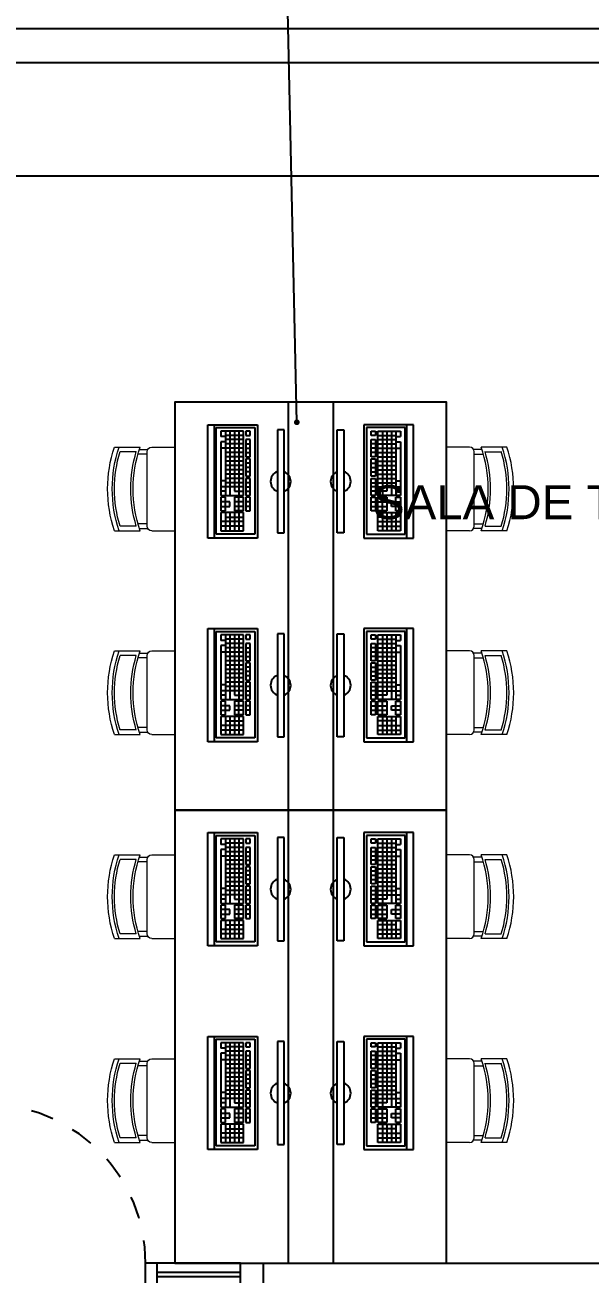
# Model space of a CAD drawing. Header units: millimetres. Extents: x 7034 to 7235, y -465 to -380.
# Drawn here: x 7160.54 to 7163.03, y -410.13 to -404.62 of the extents above; entities that cross this region are included whole.
import ezdxf

# ---------------------------------------------------------------- set-up
doc = ezdxf.new("R2010")
doc.units = ezdxf.units.MM
doc.header["$LTSCALE"] = 0.005
doc.linetypes.add('CONTINUO', pattern=[0])
doc.linetypes.add('DASHED', pattern=[19.05, 12.7, -6.35])
doc.layers.get('0').update_dxf_attribs({"linetype": 'CONTINUO'})
for name, color, linetype in [('0-COTAS', 12, 'Continuous'), ('ARQ-PEITORIAL', 4, 'Continuous'), ('ARQ-TEXTO', 3, 'Continuous'), ('ARQ_ALVENARIA', 6, 'Continuous'), ('ARQ_ESQUADRIA', 5, 'Continuous'), ('ARQ_JANELAALTA', 150, 'DASHED'), ('ARQ_TXT_AMBIENTE', 3, 'Continuous'), ('JANELA', 10, 'Continuous'), ('NN_PISO', 8, 'Continuous')]:
    doc.layers.add(name, color=color, linetype=linetype)
doc.layers.add('0-LAYOUT', color=250, linetype='Continuous', lineweight=25)
doc.styles.add('50', font='ARIALN.TTF', dxfattribs={"height": 0.1})
doc.styles.get("Standard").update_dxf_attribs({"font": 'arial.ttf'})
doc.dimstyles.new('50', dxfattribs={"dimscale": 0, "dimtxt": 0.1, "dimasz": 0.025, "dimexe": 0.05, "dimexo": 0.05, "dimgap": 0.01, "dimtad": 1, "dimdec": 0, "dimlfac": 100, "dimzin": 0, "dimdsep": 46, "dimtxsty": '50', "dimblk": 'DOT', "dimcen": 0.02, "dimclrd": 1, "dimclre": 1, "dimclrt": 7, "dimadec": 0, "dimazin": 0, "dimtfac": 1, "dimtdec": 0, "dimtofl": 0, "dimtmove": 2, "dimatfit": 2, "dimldrblk": 'DOT', "dimfxl": 0.05, "dimtolj": 1, "dimtzin": 0, "dimlwd": -1, "dimarcsym": 0})

# ---------------------------------------------------------------- blocks, each defined once
blk = doc.blocks.new('vafres')
at = {"lineweight": 13, "ltscale": 0.2}
for p, q in [((2157.847, 914.6481), (2157.847, 914.5352)), ((2157.8675, 914.5521), (2157.8675, 914.6239)), ((2158.1958, 914.5521), (2158.1958, 914.6239)), ((2158.2163, 914.6481), (2158.2163, 914.5352)), ((2157.8573, 914.5386), (2157.8573, 914.5017)), ((2157.8778, 914.5044), (2157.8778, 914.5455)), ((2158.1856, 914.5044), (2158.1856, 914.5448)), ((2158.2061, 914.5386), (2158.2061, 914.5017)), ((2157.847, 914.4839), (2157.847, 914.3813)), ((2158.1958, 914.5044), (2157.8675, 914.5044)), ((2158.2163, 914.4839), (2158.2163, 914.3813))]:
    blk.add_line(p, q, dxfattribs=at)
for centre, radius, start, end in [((2158.0317, 914.1094), 0.5694, 71.0753, 108.9246), ((2158.0317, 914.0889), 0.5694, 71.0753, 108.9246), ((2158.0317, 914.0787), 0.5694, 73.2016, 106.7984), ((2158.0317, 914.0787), 0.5694, 73.2016, 106.7984), ((2158.0317, 914.0069), 0.5694, 73.2016, 106.7984), ((2158.0317, 913.9966), 0.5694, 71.0753, 108.9246), ((2157.8675, 914.4839), 0.0205, 90, 180), ((2158.1958, 914.4839), 0.0205, 360, 90)]:
    blk.add_arc(centre, radius, start, end, dxfattribs=at)
blk = doc.blocks.new('A$C686A6CA0')
at = {"layer": 'ARQ-PEITORIAL'}
for p, q in [((-0.1, 2.53), (-0.1, 2.48)), ((0, 2.53), (0, 2.48)), ((-0.1, 2.48), (0, 2.48))]:
    blk.add_line(p, q, dxfattribs=at)
at = {"layer": 'ARQ_ESQUADRIA'}
for p, q in [((-1.55, 3.33), (-1.52, 3.33)), ((-1.55, 3.33), (-1.55, 2.63)), ((-1.52, 2.63), (-1.52, 3.33)), ((-1.19, 3.33), (-1.22, 3.33)), ((-1.22, 2.63), (-1.22, 3.33)), ((-1.19, 3.33), (-1.19, 2.63)), ((-1.596, 3.2761), (-1.557, 3.2761)), ((-1.596, 3.1781), (-1.596, 3.2761)), ((-1.582, 3.2621), (-1.582, 3.1921)), ((-1.557, 3.2621), (-1.582, 3.2621)), ((-1.557, 3.3041), (-1.55, 3.3041)), ((-1.557, 3.3041), (-1.557, 3.2341)), ((-1.513, 3.3041), (-1.52, 3.3041)), ((-1.513, 3.3041), (-1.513, 3.2341)), ((-1.474, 3.2761), (-1.513, 3.2761)), ((-1.513, 3.2621), (-1.488, 3.2621)), ((-1.488, 3.2621), (-1.488, 3.1921)), ((-1.474, 3.1781), (-1.474, 3.2761)), ((-1.266, 3.2761), (-1.227, 3.2761)), ((-1.266, 3.1781), (-1.266, 3.2761)), ((-1.227, 3.2621), (-1.252, 3.2621)), ((-1.252, 3.2621), (-1.252, 3.1921)), ((-1.227, 3.3041), (-1.227, 3.2341)), ((-1.227, 3.3041), (-1.22, 3.3041)), ((-1.183, 3.3041), (-1.19, 3.3041)), ((-1.183, 3.3041), (-1.183, 3.2341)), ((-1.144, 3.2761), (-1.183, 3.2761)), ((-1.183, 3.2621), (-1.158, 3.2621)), ((-1.158, 3.2621), (-1.158, 3.1921)), ((-1.144, 3.1781), (-1.144, 3.2761)), ((-1.557, 3.2341), (-1.55, 3.2341)), ((-1.513, 3.2341), (-1.52, 3.2341)), ((-1.227, 3.2341), (-1.22, 3.2341)), ((-1.183, 3.2341), (-1.19, 3.2341)), ((-1.582, 3.1781), (-1.596, 3.1781)), ((-1.582, 3.1921), (-1.582, 3.1781)), ((-1.582, 3.1921), (-1.582, 3.1921)), ((-1.488, 3.1921), (-1.488, 3.1921)), ((-1.488, 3.1921), (-1.488, 3.1781)), ((-1.474, 3.1781), (-1.488, 3.1781)), ((-1.266, 3.1781), (-1.252, 3.1781)), ((-1.252, 3.1921), (-1.252, 3.1921)), ((-1.252, 3.1921), (-1.252, 3.1781)), ((-1.158, 3.1921), (-1.158, 3.1781)), ((-1.158, 3.1921), (-1.158, 3.1921)), ((-1.158, 3.1781), (-1.144, 3.1781)), ((-2.27, 2.63), (-2.22, 2.63)), ((-2.27, 2.63), (-2.22, 2.63)), ((-2.22, 2.53), (-2.22, 2.63)), ((-2.22, 2.53), (-2.22, 2.63)), ((-1.55, 2.63), (-1.52, 2.63)), ((-1.52, 2.53), (-1.52, 2.63)), ((-1.52, 2.63), (-1.47, 2.63)), ((-1.22, 2.63), (-1.27, 2.63)), ((-1.22, 2.53), (-1.22, 2.63)), ((-1.19, 2.63), (-1.22, 2.63)), ((-0.52, 2.53), (-0.52, 2.63)), ((-0.47, 2.63), (-0.52, 2.63)), ((-0.47, 2.59), (-0.1, 2.59)), ((-0.47, 2.57), (-0.1, 2.57)), ((-2.27, 2.53), (-2.22, 2.53)), ((-2.27, 2.53), (-2.22, 2.53)), ((-1.52, 2.53), (-1.47, 2.53)), ((-1.22, 2.53), (-1.27, 2.53)), ((-0.47, 2.53), (-0.52, 2.53)), ((-0.06, 2.53), (-0.06, 2.48)), ((-0.04, 2.53), (-0.04, 2.48)), ((-0.1, 2.43), (-0.1, 2.48)), ((-0.1, 2.43), (-0.1, 2.48)), ((-0.1, 2.43), (0, 2.43)), ((-0.1, 2.43), (0, 2.43)), ((0, 2.43), (0, 2.48)), ((0, 2.43), (0, 2.48)), ((0, 2.43), (0.7, 2.43)), ((0, 2.4), (0, 2.43)), ((0.5481, 2.476), (0.6461, 2.476)), ((0.5481, 2.476), (0.5481, 2.462)), ((0.5621, 2.462), (0.5481, 2.462)), ((0.6321, 2.462), (0.5621, 2.462)), ((0.5621, 2.462), (0.5621, 2.462)), ((0.6741, 2.437), (0.6041, 2.437)), ((0.6041, 2.437), (0.6041, 2.43)), ((0.6321, 2.437), (0.6321, 2.462)), ((0.6461, 2.476), (0.6461, 2.437)), ((0.6741, 2.437), (0.6741, 2.43)), ((0.7, 2.4), (0.7, 2.43)), ((0.7, 2.4), (0, 2.4)), ((0.6041, 2.393), (0.6041, 2.4)), ((0.6741, 2.393), (0.6041, 2.393)), ((0.6321, 2.393), (0.6321, 2.368)), ((0.6461, 2.354), (0.6461, 2.393)), ((0.6741, 2.393), (0.6741, 2.4)), ((0.5481, 2.368), (0.5481, 2.354)), ((0.5621, 2.368), (0.5481, 2.368)), ((0.5481, 2.354), (0.6461, 2.354)), ((0.5621, 2.368), (0.5621, 2.368)), ((0.6321, 2.368), (0.5621, 2.368)), ((-0.1, 1.73), (0, 1.73)), ((-0.1, 1.68), (-0.1, 1.73)), ((0, 1.68), (0, 1.73)), ((0, 1.68), (-0.1, 1.68)), ((-0.06, 1.68), (-0.06, 0.1)), ((-0.04, 1.68), (-0.04, 0.1))]:
    blk.add_line(p, q, dxfattribs=at)
at = {"layer": 'ARQ_JANELAALTA'}
for centre, start, end in [((-1.5193, 2.63), 92.5089, 180), ((-1.2207, 2.63), 0, 87.4911), ((0, 2.4307), 270, 357.4911)]:
    blk.add_arc(centre, 0.7007, start, end, dxfattribs=at)
at = {"layer": 'JANELA'}
for p, q in [((-1.32, 2.63), (-1.42, 2.63)), ((-0.47, 2.63), (-0.47, 2.53)), ((-0.1, 2.63), (-0.47, 2.63)), ((-1.32, 2.53), (-1.42, 2.53)), ((-0.1, 2.53), (-0.47, 2.53)), ((-0.1, 2.53), (-0.1, 2.48)), ((0, 2.48), (0, 2.53)), ((-0.1, 2.48), (0, 2.48)), ((-0.1, 1.68), (-0.1, 0.1)), ((0, 1.68), (0, 0.1))]:
    blk.add_line(p, q, dxfattribs=at)
for points in [[(-1.47, 2.63), (-1.42, 2.63), (-1.42, 2.53), (-1.47, 2.53)], [(-1.32, 2.63), (-1.27, 2.63), (-1.27, 2.53), (-1.32, 2.53)], [(0, 2.53), (-0.1, 2.53), (-0.1, 2.63), (0, 2.63)]]:
    blk.add_lwpolyline(points, close=True, dxfattribs=at)
blk = doc.blocks.new('A$C695A1161')
at = {"layer": 'NN_PISO'}
blk.add_blockref('A$C686A6CA0', (2.82, -2.53), dxfattribs=at)
blk = doc.blocks.new('_DOT')
at = {"color": 0, "linetype": 'ByBlock'}
blk.add_line((-0.5, 0), (-1, 0), dxfattribs=at)
at = {"color": 0, "linetype": 'ByBlock', "const_width": 0.5}
blk.add_lwpolyline([(-0.25, 0, 1), (0.25, 0, 1)], format="xyb", close=True, dxfattribs=at)
blk = doc.blocks.new('DOT')
at = {"layer": 'ARQ-TEXTO', "color": 0, "linetype": 'ByBlock'}
blk.add_line((-0.5, 0), (-1, 0), dxfattribs=at)
at = {"layer": 'ARQ-TEXTO', "color": 0, "linetype": 'ByBlock', "const_width": 0.5}
blk.add_lwpolyline([(-0.25, 0, 1), (0.25, 0, 1)], format="xyb", close=True, dxfattribs=at)

msp = doc.modelspace()

# ---------------------------------------------------------------- linework, layer by layer
at = {"layer": '0-LAYOUT'}
for p, q in [((7160.2696, -405.2832), (7165.1996, -405.2832)), ((7161.6996, -406.2832), (7161.6996, -410.0832)), ((7161.8996, -406.2832), (7161.8996, -410.0832)), ((7161.3452, -406.8826), (7161.3452, -406.3826)), ((7161.3452, -406.3826), (7161.3752, -406.3826)), ((7161.3752, -406.3826), (7161.5652, -406.3826)), ((7161.3752, -406.8826), (7161.3752, -406.3826)), ((7161.3825, -406.3953), (7161.5525, -406.3953)), ((7161.3825, -406.8653), (7161.3825, -406.3953)), ((7161.4025, -406.4103), (7161.4025, -406.4349)), ((7161.5025, -406.4103), (7161.4025, -406.4103)), ((7161.4225, -406.4103), (7161.4225, -406.6953)), ((7161.4425, -406.4103), (7161.4425, -406.6953)), ((7161.4625, -406.4103), (7161.4625, -406.6763)), ((7161.4825, -406.4103), (7161.4825, -406.6953)), ((7161.5025, -406.6953), (7161.5025, -406.4103)), ((7161.5125, -406.4103), (7161.5125, -406.4293)), ((7161.5325, -406.4103), (7161.5125, -406.4103)), ((7161.5325, -406.4293), (7161.5325, -406.4103)), ((7161.5525, -406.3953), (7161.5525, -406.8653)), ((7161.5652, -406.3826), (7161.5652, -406.8826)), ((7161.6523, -406.405), (7161.6523, -406.8601)), ((7161.6823, -406.405), (7161.6523, -406.405)), ((7161.6823, -406.8601), (7161.6823, -406.405)), ((7161.9169, -406.8601), (7161.9169, -406.405)), ((7161.9169, -406.405), (7161.9469, -406.405)), ((7161.9469, -406.405), (7161.9469, -406.8601)), ((7162.034, -406.3826), (7162.034, -406.8826)), ((7162.224, -406.3826), (7162.034, -406.3826)), ((7162.0467, -406.3953), (7162.0467, -406.8653)), ((7162.2167, -406.3953), (7162.0467, -406.3953)), ((7162.0667, -406.4293), (7162.0667, -406.4103)), ((7162.0667, -406.4103), (7162.0867, -406.4103)), ((7162.0867, -406.4103), (7162.0867, -406.4293)), ((7162.0967, -406.6953), (7162.0967, -406.4103)), ((7162.0967, -406.4103), (7162.1967, -406.4103)), ((7162.1167, -406.4103), (7162.1167, -406.6953)), ((7162.1367, -406.4103), (7162.1367, -406.6763)), ((7162.1567, -406.4103), (7162.1567, -406.6953)), ((7162.1767, -406.4103), (7162.1767, -406.6953)), ((7162.1967, -406.4103), (7162.1967, -406.4349)), ((7162.2167, -406.8653), (7162.2167, -406.3953)), ((7162.224, -406.8826), (7162.224, -406.3826)), ((7162.254, -406.3826), (7162.224, -406.3826)), ((7162.254, -406.8826), (7162.254, -406.3826)), ((7161.4225, -406.4349), (7161.4025, -406.4349)), ((7161.4225, -406.4573), (7161.4025, -406.4573)), ((7161.4025, -406.4573), (7161.4025, -406.6953)), ((7161.5025, -406.4293), (7161.4225, -406.4293)), ((7161.5025, -406.4483), (7161.4225, -406.4483)), ((7161.5025, -406.4673), (7161.4225, -406.4673)), ((7161.5125, -406.4293), (7161.5325, -406.4293)), ((7161.5125, -406.4483), (7161.5125, -406.5243)), ((7161.5325, -406.4483), (7161.5125, -406.4483)), ((7161.5125, -406.4673), (7161.5325, -406.4673)), ((7161.5325, -406.5243), (7161.5325, -406.4483)), ((7162.0867, -406.4293), (7162.0667, -406.4293)), ((7162.0667, -406.5243), (7162.0667, -406.4483)), ((7162.0667, -406.4483), (7162.0867, -406.4483)), ((7162.0867, -406.4673), (7162.0667, -406.4673)), ((7162.0867, -406.4483), (7162.0867, -406.5243)), ((7162.0967, -406.4293), (7162.1767, -406.4293)), ((7162.0967, -406.4483), (7162.1767, -406.4483)), ((7162.0967, -406.4673), (7162.1767, -406.4673)), ((7162.1767, -406.4349), (7162.1967, -406.4349)), ((7162.1767, -406.4573), (7162.1967, -406.4573)), ((7162.1967, -406.4573), (7162.1967, -406.6953)), ((7161.5025, -406.4863), (7161.4025, -406.4863)), ((7161.5025, -406.5053), (7161.4225, -406.5053)), ((7161.5025, -406.5243), (7161.4225, -406.5243)), ((7161.5125, -406.4863), (7161.5325, -406.4863)), ((7161.5125, -406.5053), (7161.5325, -406.5053)), ((7161.5125, -406.5243), (7161.5325, -406.5243)), ((7162.0867, -406.4863), (7162.0667, -406.4863)), ((7162.0867, -406.5053), (7162.0667, -406.5053)), ((7162.0867, -406.5243), (7162.0667, -406.5243)), ((7162.0967, -406.4863), (7162.1967, -406.4863)), ((7162.0967, -406.5053), (7162.1767, -406.5053)), ((7162.0967, -406.5243), (7162.1767, -406.5243)), ((7161.5025, -406.5433), (7161.4225, -406.5433)), ((7161.5025, -406.5623), (7161.4225, -406.5623)), ((7161.5025, -406.5813), (7161.4225, -406.5813)), ((7161.5125, -406.5334), (7161.5125, -406.6094)), ((7161.5325, -406.5334), (7161.5125, -406.5334)), ((7161.5325, -406.5524), (7161.5125, -406.5524)), ((7161.5325, -406.5714), (7161.5125, -406.5714)), ((7161.5325, -406.6094), (7161.5325, -406.5334)), ((7162.0667, -406.6094), (7162.0667, -406.5334)), ((7162.0667, -406.5334), (7162.0867, -406.5334)), ((7162.0667, -406.5524), (7162.0867, -406.5524)), ((7162.0667, -406.5714), (7162.0867, -406.5714)), ((7162.0867, -406.5334), (7162.0867, -406.6094)), ((7162.0967, -406.5433), (7162.1767, -406.5433)), ((7162.0967, -406.5623), (7162.1767, -406.5623)), ((7162.0967, -406.5813), (7162.1767, -406.5813)), ((7161.4225, -406.6303), (7161.4025, -406.6303)), ((7161.5025, -406.6003), (7161.4225, -406.6003)), ((7161.5025, -406.6193), (7161.4225, -406.6193)), ((7161.5025, -406.6383), (7161.4225, -406.6383)), ((7161.5325, -406.5904), (7161.5125, -406.5904)), ((7161.5125, -406.6094), (7161.5325, -406.6094)), ((7161.5125, -406.6193), (7161.5125, -406.6953)), ((7161.5325, -406.6193), (7161.5125, -406.6193)), ((7161.5325, -406.6383), (7161.5125, -406.6383)), ((7161.5325, -406.6953), (7161.5325, -406.6193)), ((7162.0667, -406.5904), (7162.0867, -406.5904)), ((7162.0867, -406.6094), (7162.0667, -406.6094)), ((7162.0667, -406.6953), (7162.0667, -406.6193)), ((7162.0667, -406.6193), (7162.0867, -406.6193)), ((7162.0667, -406.6383), (7162.0867, -406.6383)), ((7162.0867, -406.6193), (7162.0867, -406.6953)), ((7162.0967, -406.6003), (7162.1767, -406.6003)), ((7162.0967, -406.6193), (7162.1767, -406.6193)), ((7162.0967, -406.6383), (7162.1767, -406.6383)), ((7162.1767, -406.6303), (7162.1967, -406.6303)), ((7161.5025, -406.6573), (7161.4025, -406.6573)), ((7161.4225, -406.6763), (7161.4025, -406.6763)), ((7161.4625, -406.6763), (7161.5025, -406.6763)), ((7161.5125, -406.6573), (7161.5325, -406.6573)), ((7161.5125, -406.6763), (7161.5325, -406.6763)), ((7162.0867, -406.6573), (7162.0667, -406.6573)), ((7162.0867, -406.6763), (7162.0667, -406.6763)), ((7162.0967, -406.6573), (7162.1967, -406.6573)), ((7162.1367, -406.6763), (7162.0967, -406.6763)), ((7162.1767, -406.6763), (7162.1967, -406.6763)), ((7161.4025, -406.6953), (7161.5025, -406.6953)), ((7161.4025, -406.7028), (7161.4025, -406.7628)), ((7161.4225, -406.7028), (7161.4025, -406.7028)), ((7161.4425, -406.7228), (7161.4025, -406.7228)), ((7161.4025, -406.7428), (7161.4425, -406.7428)), ((7161.4225, -406.7628), (7161.4225, -406.7028)), ((7161.4425, -406.7428), (7161.4425, -406.7228)), ((7161.4625, -406.7028), (7161.4625, -406.7628)), ((7161.5025, -406.7028), (7161.4625, -406.7028)), ((7161.5025, -406.7228), (7161.4625, -406.7228)), ((7161.5025, -406.7428), (7161.4625, -406.7428)), ((7161.4825, -406.7628), (7161.4825, -406.7028)), ((7161.5025, -406.7628), (7161.5025, -406.7028)), ((7161.5125, -406.6953), (7161.5325, -406.6953)), ((7161.5125, -406.7028), (7161.5125, -406.7628)), ((7161.5325, -406.7028), (7161.5125, -406.7028)), ((7161.5325, -406.7228), (7161.5125, -406.7228)), ((7161.5325, -406.7428), (7161.5125, -406.7428)), ((7161.5325, -406.7628), (7161.5325, -406.7028)), ((7162.0867, -406.6953), (7162.0667, -406.6953)), ((7162.0667, -406.7628), (7162.0667, -406.7028)), ((7162.0667, -406.7028), (7162.0867, -406.7028)), ((7162.0667, -406.7228), (7162.0867, -406.7228)), ((7162.0667, -406.7428), (7162.0867, -406.7428)), ((7162.0867, -406.7028), (7162.0867, -406.7628)), ((7162.1967, -406.6953), (7162.0967, -406.6953)), ((7162.0967, -406.7628), (7162.0967, -406.7028)), ((7162.0967, -406.7028), (7162.1367, -406.7028)), ((7162.0967, -406.7228), (7162.1367, -406.7228)), ((7162.0967, -406.7428), (7162.1367, -406.7428)), ((7162.1167, -406.7628), (7162.1167, -406.7028)), ((7162.1367, -406.7028), (7162.1367, -406.7628)), ((7162.1567, -406.7428), (7162.1567, -406.7228)), ((7162.1567, -406.7228), (7162.1967, -406.7228)), ((7162.1967, -406.7428), (7162.1567, -406.7428)), ((7162.1767, -406.7028), (7162.1967, -406.7028)), ((7162.1767, -406.7628), (7162.1767, -406.7028)), ((7162.1967, -406.7028), (7162.1967, -406.7628)), ((7161.4025, -406.7628), (7161.4225, -406.7628)), ((7161.4025, -406.7703), (7161.4025, -406.8503)), ((7161.5025, -406.7703), (7161.4025, -406.7703)), ((7161.4225, -406.7703), (7161.4225, -406.8503)), ((7161.4225, -406.7903), (7161.5025, -406.7903)), ((7161.4425, -406.7703), (7161.4425, -406.8503)), ((7161.4625, -406.7628), (7161.5025, -406.7628)), ((7161.5025, -406.7628), (7161.4625, -406.7628)), ((7161.4625, -406.7703), (7161.4625, -406.8503)), ((7161.4825, -406.7703), (7161.4825, -406.8503)), ((7161.5025, -406.8503), (7161.5025, -406.7703)), ((7161.5125, -406.7628), (7161.5325, -406.7628)), ((7162.0867, -406.7628), (7162.0667, -406.7628)), ((7162.1367, -406.7628), (7162.0967, -406.7628)), ((7162.0967, -406.7628), (7162.1367, -406.7628)), ((7162.0967, -406.8503), (7162.0967, -406.7703)), ((7162.0967, -406.7703), (7162.1967, -406.7703)), ((7162.1767, -406.7903), (7162.0967, -406.7903)), ((7162.1167, -406.7703), (7162.1167, -406.8503)), ((7162.1367, -406.7703), (7162.1367, -406.8503)), ((7162.1567, -406.7703), (7162.1567, -406.8503)), ((7162.1967, -406.7628), (7162.1767, -406.7628)), ((7162.1767, -406.7703), (7162.1767, -406.8503)), ((7162.1967, -406.7703), (7162.1967, -406.8503)), ((7161.5025, -406.8103), (7161.4025, -406.8103)), ((7161.5025, -406.8303), (7161.4025, -406.8303)), ((7161.4025, -406.8503), (7161.5025, -406.8503)), ((7161.6523, -406.8601), (7161.6823, -406.8601)), ((7161.9469, -406.8601), (7161.9169, -406.8601)), ((7162.0967, -406.8103), (7162.1967, -406.8103)), ((7162.0967, -406.8303), (7162.1967, -406.8303)), ((7162.1967, -406.8503), (7162.0967, -406.8503)), ((7161.3752, -406.8826), (7161.3452, -406.8826)), ((7161.5652, -406.8826), (7161.3752, -406.8826)), ((7161.5525, -406.8653), (7161.3825, -406.8653)), ((7162.034, -406.8826), (7162.224, -406.8826)), ((7162.0467, -406.8653), (7162.2167, -406.8653)), ((7162.224, -406.8826), (7162.254, -406.8826)), ((7161.3452, -407.7826), (7161.3452, -407.2826)), ((7161.3452, -407.2826), (7161.3752, -407.2826)), ((7161.3752, -407.2826), (7161.5652, -407.2826)), ((7161.3752, -407.7826), (7161.3752, -407.2826)), ((7161.3825, -407.2953), (7161.5525, -407.2953)), ((7161.3825, -407.7653), (7161.3825, -407.2953)), ((7161.5525, -407.2953), (7161.5525, -407.7653)), ((7161.5652, -407.2826), (7161.5652, -407.7826)), ((7162.034, -407.2826), (7162.034, -407.7826)), ((7162.224, -407.2826), (7162.034, -407.2826)), ((7162.0467, -407.2953), (7162.0467, -407.7653)), ((7162.2167, -407.2953), (7162.0467, -407.2953)), ((7162.2167, -407.7653), (7162.2167, -407.2953)), ((7162.224, -407.7826), (7162.224, -407.2826)), ((7162.254, -407.2826), (7162.224, -407.2826)), ((7162.254, -407.7826), (7162.254, -407.2826)), ((7161.4025, -407.3103), (7161.4025, -407.3349)), ((7161.5025, -407.3103), (7161.4025, -407.3103)), ((7161.4225, -407.3349), (7161.4025, -407.3349)), ((7161.4225, -407.3103), (7161.4225, -407.5953)), ((7161.5025, -407.3293), (7161.4225, -407.3293)), ((7161.5025, -407.3483), (7161.4225, -407.3483)), ((7161.4425, -407.3103), (7161.4425, -407.5953)), ((7161.4625, -407.3103), (7161.4625, -407.5763)), ((7161.4825, -407.3103), (7161.4825, -407.5953)), ((7161.5025, -407.5953), (7161.5025, -407.3103)), ((7161.5125, -407.3103), (7161.5125, -407.3293)), ((7161.5325, -407.3103), (7161.5125, -407.3103)), ((7161.5125, -407.3293), (7161.5325, -407.3293)), ((7161.5125, -407.3483), (7161.5125, -407.4243)), ((7161.5325, -407.3483), (7161.5125, -407.3483)), ((7161.5325, -407.3293), (7161.5325, -407.3103)), ((7161.5325, -407.4243), (7161.5325, -407.3483)), ((7161.6523, -407.305), (7161.6523, -407.7601)), ((7161.6823, -407.305), (7161.6523, -407.305)), ((7161.6823, -407.7601), (7161.6823, -407.305)), ((7161.9169, -407.7601), (7161.9169, -407.305)), ((7161.9169, -407.305), (7161.9469, -407.305)), ((7161.9469, -407.305), (7161.9469, -407.7601)), ((7162.0667, -407.3293), (7162.0667, -407.3103)), ((7162.0667, -407.3103), (7162.0867, -407.3103)), ((7162.0867, -407.3293), (7162.0667, -407.3293)), ((7162.0667, -407.4243), (7162.0667, -407.3483)), ((7162.0667, -407.3483), (7162.0867, -407.3483)), ((7162.0867, -407.3103), (7162.0867, -407.3293)), ((7162.0867, -407.3483), (7162.0867, -407.4243)), ((7162.0967, -407.5953), (7162.0967, -407.3103)), ((7162.0967, -407.3103), (7162.1967, -407.3103)), ((7162.0967, -407.3293), (7162.1767, -407.3293)), ((7162.0967, -407.3483), (7162.1767, -407.3483)), ((7162.1167, -407.3103), (7162.1167, -407.5953)), ((7162.1367, -407.3103), (7162.1367, -407.5763)), ((7162.1567, -407.3103), (7162.1567, -407.5953)), ((7162.1767, -407.3103), (7162.1767, -407.5953)), ((7162.1767, -407.3349), (7162.1967, -407.3349)), ((7162.1967, -407.3103), (7162.1967, -407.3349)), ((7161.4225, -407.3573), (7161.4025, -407.3573)), ((7161.4025, -407.3573), (7161.4025, -407.5953)), ((7161.5025, -407.3863), (7161.4025, -407.3863)), ((7161.5025, -407.3673), (7161.4225, -407.3673)), ((7161.5025, -407.4053), (7161.4225, -407.4053)), ((7161.5125, -407.3673), (7161.5325, -407.3673)), ((7161.5125, -407.3863), (7161.5325, -407.3863)), ((7161.5125, -407.4053), (7161.5325, -407.4053)), ((7162.0867, -407.3673), (7162.0667, -407.3673)), ((7162.0867, -407.3863), (7162.0667, -407.3863)), ((7162.0867, -407.4053), (7162.0667, -407.4053)), ((7162.0967, -407.3673), (7162.1767, -407.3673)), ((7162.0967, -407.3863), (7162.1967, -407.3863)), ((7162.0967, -407.4053), (7162.1767, -407.4053)), ((7162.1767, -407.3573), (7162.1967, -407.3573)), ((7162.1967, -407.3573), (7162.1967, -407.5953)), ((7161.5025, -407.4243), (7161.4225, -407.4243)), ((7161.5025, -407.4433), (7161.4225, -407.4433)), ((7161.5025, -407.4623), (7161.4225, -407.4623)), ((7161.5125, -407.4243), (7161.5325, -407.4243)), ((7161.5125, -407.4334), (7161.5125, -407.5094)), ((7161.5325, -407.4334), (7161.5125, -407.4334)), ((7161.5325, -407.4524), (7161.5125, -407.4524)), ((7161.5325, -407.5094), (7161.5325, -407.4334)), ((7162.0867, -407.4243), (7162.0667, -407.4243)), ((7162.0667, -407.5094), (7162.0667, -407.4334)), ((7162.0667, -407.4334), (7162.0867, -407.4334)), ((7162.0667, -407.4524), (7162.0867, -407.4524)), ((7162.0867, -407.4334), (7162.0867, -407.5094)), ((7162.0967, -407.4243), (7162.1767, -407.4243)), ((7162.0967, -407.4433), (7162.1767, -407.4433)), ((7162.0967, -407.4623), (7162.1767, -407.4623)), ((7161.5025, -407.4813), (7161.4225, -407.4813)), ((7161.5025, -407.5003), (7161.4225, -407.5003)), ((7161.5025, -407.5193), (7161.4225, -407.5193)), ((7161.5325, -407.4714), (7161.5125, -407.4714)), ((7161.5325, -407.4904), (7161.5125, -407.4904)), ((7161.5125, -407.5094), (7161.5325, -407.5094)), ((7161.5125, -407.5193), (7161.5125, -407.5953)), ((7161.5325, -407.5193), (7161.5125, -407.5193)), ((7161.5325, -407.5953), (7161.5325, -407.5193)), ((7162.0667, -407.4714), (7162.0867, -407.4714)), ((7162.0667, -407.4904), (7162.0867, -407.4904)), ((7162.0867, -407.5094), (7162.0667, -407.5094)), ((7162.0667, -407.5953), (7162.0667, -407.5193)), ((7162.0667, -407.5193), (7162.0867, -407.5193)), ((7162.0867, -407.5193), (7162.0867, -407.5953)), ((7162.0967, -407.4813), (7162.1767, -407.4813)), ((7162.0967, -407.5003), (7162.1767, -407.5003)), ((7162.0967, -407.5193), (7162.1767, -407.5193)), ((7161.4225, -407.5303), (7161.4025, -407.5303)), ((7161.5025, -407.5573), (7161.4025, -407.5573)), ((7161.4225, -407.5763), (7161.4025, -407.5763)), ((7161.5025, -407.5383), (7161.4225, -407.5383)), ((7161.4625, -407.5763), (7161.5025, -407.5763)), ((7161.5325, -407.5383), (7161.5125, -407.5383)), ((7161.5125, -407.5573), (7161.5325, -407.5573)), ((7161.5125, -407.5763), (7161.5325, -407.5763)), ((7162.0667, -407.5383), (7162.0867, -407.5383)), ((7162.0867, -407.5573), (7162.0667, -407.5573)), ((7162.0867, -407.5763), (7162.0667, -407.5763)), ((7162.0967, -407.5383), (7162.1767, -407.5383)), ((7162.0967, -407.5573), (7162.1967, -407.5573)), ((7162.1367, -407.5763), (7162.0967, -407.5763)), ((7162.1767, -407.5303), (7162.1967, -407.5303)), ((7162.1767, -407.5763), (7162.1967, -407.5763)), ((7161.4025, -407.5953), (7161.5025, -407.5953)), ((7161.4025, -407.6028), (7161.4025, -407.6628)), ((7161.4225, -407.6028), (7161.4025, -407.6028)), ((7161.4425, -407.6228), (7161.4025, -407.6228)), ((7161.4225, -407.6628), (7161.4225, -407.6028)), ((7161.4425, -407.6428), (7161.4425, -407.6228)), ((7161.4625, -407.6028), (7161.4625, -407.6628)), ((7161.5025, -407.6028), (7161.4625, -407.6028)), ((7161.5025, -407.6228), (7161.4625, -407.6228)), ((7161.4825, -407.6628), (7161.4825, -407.6028)), ((7161.5025, -407.6628), (7161.5025, -407.6028)), ((7161.5125, -407.5953), (7161.5325, -407.5953)), ((7161.5125, -407.6028), (7161.5125, -407.6628)), ((7161.5325, -407.6028), (7161.5125, -407.6028)), ((7161.5325, -407.6228), (7161.5125, -407.6228)), ((7161.5325, -407.6628), (7161.5325, -407.6028)), ((7162.0867, -407.5953), (7162.0667, -407.5953)), ((7162.0667, -407.6628), (7162.0667, -407.6028)), ((7162.0667, -407.6028), (7162.0867, -407.6028)), ((7162.0667, -407.6228), (7162.0867, -407.6228)), ((7162.0867, -407.6028), (7162.0867, -407.6628)), ((7162.1967, -407.5953), (7162.0967, -407.5953)), ((7162.0967, -407.6628), (7162.0967, -407.6028)), ((7162.0967, -407.6028), (7162.1367, -407.6028)), ((7162.0967, -407.6228), (7162.1367, -407.6228)), ((7162.1167, -407.6628), (7162.1167, -407.6028)), ((7162.1367, -407.6028), (7162.1367, -407.6628)), ((7162.1567, -407.6428), (7162.1567, -407.6228)), ((7162.1567, -407.6228), (7162.1967, -407.6228)), ((7162.1767, -407.6028), (7162.1967, -407.6028)), ((7162.1767, -407.6628), (7162.1767, -407.6028)), ((7162.1967, -407.6028), (7162.1967, -407.6628)), ((7161.4025, -407.6428), (7161.4425, -407.6428)), ((7161.4025, -407.6628), (7161.4225, -407.6628)), ((7161.4025, -407.6703), (7161.4025, -407.7503)), ((7161.5025, -407.6703), (7161.4025, -407.6703)), ((7161.4225, -407.6703), (7161.4225, -407.7503)), ((7161.4425, -407.6703), (7161.4425, -407.7503)), ((7161.5025, -407.6428), (7161.4625, -407.6428)), ((7161.4625, -407.6628), (7161.5025, -407.6628)), ((7161.5025, -407.6628), (7161.4625, -407.6628)), ((7161.4625, -407.6703), (7161.4625, -407.7503)), ((7161.4825, -407.6703), (7161.4825, -407.7503)), ((7161.5025, -407.7503), (7161.5025, -407.6703)), ((7161.5325, -407.6428), (7161.5125, -407.6428)), ((7161.5125, -407.6628), (7161.5325, -407.6628)), ((7162.0667, -407.6428), (7162.0867, -407.6428)), ((7162.0867, -407.6628), (7162.0667, -407.6628)), ((7162.0967, -407.6428), (7162.1367, -407.6428)), ((7162.1367, -407.6628), (7162.0967, -407.6628)), ((7162.0967, -407.6628), (7162.1367, -407.6628)), ((7162.0967, -407.7503), (7162.0967, -407.6703)), ((7162.0967, -407.6703), (7162.1967, -407.6703)), ((7162.1167, -407.6703), (7162.1167, -407.7503)), ((7162.1367, -407.6703), (7162.1367, -407.7503)), ((7162.1967, -407.6428), (7162.1567, -407.6428)), ((7162.1567, -407.6703), (7162.1567, -407.7503)), ((7162.1967, -407.6628), (7162.1767, -407.6628)), ((7162.1767, -407.6703), (7162.1767, -407.7503)), ((7162.1967, -407.6703), (7162.1967, -407.7503)), ((7161.5025, -407.7103), (7161.4025, -407.7103)), ((7161.5025, -407.7303), (7161.4025, -407.7303)), ((7161.4225, -407.6903), (7161.5025, -407.6903)), ((7162.1767, -407.6903), (7162.0967, -407.6903)), ((7162.0967, -407.7103), (7162.1967, -407.7103)), ((7162.0967, -407.7303), (7162.1967, -407.7303)), ((7161.3752, -407.7826), (7161.3452, -407.7826)), ((7161.5652, -407.7826), (7161.3752, -407.7826)), ((7161.5525, -407.7653), (7161.3825, -407.7653)), ((7161.4025, -407.7503), (7161.5025, -407.7503)), ((7161.6523, -407.7601), (7161.6823, -407.7601)), ((7161.9469, -407.7601), (7161.9169, -407.7601)), ((7162.034, -407.7826), (7162.224, -407.7826)), ((7162.0467, -407.7653), (7162.2167, -407.7653)), ((7162.1967, -407.7503), (7162.0967, -407.7503)), ((7162.224, -407.7826), (7162.254, -407.7826)), ((7161.3452, -408.6826), (7161.3452, -408.1826)), ((7161.3452, -408.1826), (7161.3752, -408.1826)), ((7161.3752, -408.1826), (7161.5652, -408.1826)), ((7161.3752, -408.6826), (7161.3752, -408.1826)), ((7161.5652, -408.1826), (7161.5652, -408.6826)), ((7162.034, -408.1826), (7162.034, -408.6826)), ((7162.224, -408.1826), (7162.034, -408.1826)), ((7162.224, -408.6826), (7162.224, -408.1826)), ((7162.254, -408.1826), (7162.224, -408.1826)), ((7162.254, -408.6826), (7162.254, -408.1826)), ((7161.3825, -408.1953), (7161.5525, -408.1953)), ((7161.3825, -408.6653), (7161.3825, -408.1953)), ((7161.4025, -408.2103), (7161.4025, -408.2349)), ((7161.5025, -408.2103), (7161.4025, -408.2103)), ((7161.4225, -408.2349), (7161.4025, -408.2349)), ((7161.4225, -408.2103), (7161.4225, -408.4953)), ((7161.5025, -408.2293), (7161.4225, -408.2293)), ((7161.4425, -408.2103), (7161.4425, -408.4953)), ((7161.4625, -408.2103), (7161.4625, -408.4763)), ((7161.4825, -408.2103), (7161.4825, -408.4953)), ((7161.5025, -408.4953), (7161.5025, -408.2103)), ((7161.5125, -408.2103), (7161.5125, -408.2293)), ((7161.5325, -408.2103), (7161.5125, -408.2103)), ((7161.5125, -408.2293), (7161.5325, -408.2293)), ((7161.5325, -408.2293), (7161.5325, -408.2103)), ((7161.5525, -408.1953), (7161.5525, -408.6653)), ((7161.6523, -408.205), (7161.6523, -408.6601)), ((7161.6823, -408.205), (7161.6523, -408.205)), ((7161.6823, -408.6601), (7161.6823, -408.205)), ((7161.9169, -408.6601), (7161.9169, -408.205)), ((7161.9169, -408.205), (7161.9469, -408.205)), ((7161.9469, -408.205), (7161.9469, -408.6601)), ((7162.0467, -408.1953), (7162.0467, -408.6653)), ((7162.2167, -408.1953), (7162.0467, -408.1953)), ((7162.0667, -408.2293), (7162.0667, -408.2103)), ((7162.0667, -408.2103), (7162.0867, -408.2103)), ((7162.0867, -408.2293), (7162.0667, -408.2293)), ((7162.0867, -408.2103), (7162.0867, -408.2293)), ((7162.0967, -408.4953), (7162.0967, -408.2103)), ((7162.0967, -408.2103), (7162.1967, -408.2103)), ((7162.0967, -408.2293), (7162.1767, -408.2293)), ((7162.1167, -408.2103), (7162.1167, -408.4953)), ((7162.1367, -408.2103), (7162.1367, -408.4763)), ((7162.1567, -408.2103), (7162.1567, -408.4953)), ((7162.1767, -408.2103), (7162.1767, -408.4953)), ((7162.1767, -408.2349), (7162.1967, -408.2349)), ((7162.1967, -408.2103), (7162.1967, -408.2349)), ((7162.2167, -408.6653), (7162.2167, -408.1953)), ((7161.4225, -408.2573), (7161.4025, -408.2573)), ((7161.4025, -408.2573), (7161.4025, -408.4953)), ((7161.5025, -408.2863), (7161.4025, -408.2863)), ((7161.5025, -408.2483), (7161.4225, -408.2483)), ((7161.5025, -408.2673), (7161.4225, -408.2673)), ((7161.5125, -408.2483), (7161.5125, -408.3243)), ((7161.5325, -408.2483), (7161.5125, -408.2483)), ((7161.5125, -408.2673), (7161.5325, -408.2673)), ((7161.5125, -408.2863), (7161.5325, -408.2863)), ((7161.5325, -408.3243), (7161.5325, -408.2483)), ((7162.0667, -408.3243), (7162.0667, -408.2483)), ((7162.0667, -408.2483), (7162.0867, -408.2483)), ((7162.0867, -408.2673), (7162.0667, -408.2673)), ((7162.0867, -408.2863), (7162.0667, -408.2863)), ((7162.0867, -408.2483), (7162.0867, -408.3243)), ((7162.0967, -408.2483), (7162.1767, -408.2483)), ((7162.0967, -408.2673), (7162.1767, -408.2673)), ((7162.0967, -408.2863), (7162.1967, -408.2863)), ((7162.1767, -408.2573), (7162.1967, -408.2573)), ((7162.1967, -408.2573), (7162.1967, -408.4953)), ((7161.5025, -408.3053), (7161.4225, -408.3053)), ((7161.5025, -408.3243), (7161.4225, -408.3243)), ((7161.5025, -408.3433), (7161.4225, -408.3433)), ((7161.5125, -408.3053), (7161.5325, -408.3053)), ((7161.5125, -408.3243), (7161.5325, -408.3243)), ((7161.5125, -408.3334), (7161.5125, -408.4094)), ((7161.5325, -408.3334), (7161.5125, -408.3334)), ((7161.5325, -408.4094), (7161.5325, -408.3334)), ((7162.0867, -408.3053), (7162.0667, -408.3053)), ((7162.0867, -408.3243), (7162.0667, -408.3243)), ((7162.0667, -408.4094), (7162.0667, -408.3334)), ((7162.0667, -408.3334), (7162.0867, -408.3334)), ((7162.0867, -408.3334), (7162.0867, -408.4094)), ((7162.0967, -408.3053), (7162.1767, -408.3053)), ((7162.0967, -408.3243), (7162.1767, -408.3243)), ((7162.0967, -408.3433), (7162.1767, -408.3433)), ((7161.5025, -408.3623), (7161.4225, -408.3623)), ((7161.5025, -408.3813), (7161.4225, -408.3813)), ((7161.5025, -408.4003), (7161.4225, -408.4003)), ((7161.5325, -408.3524), (7161.5125, -408.3524)), ((7161.5325, -408.3714), (7161.5125, -408.3714)), ((7161.5325, -408.3904), (7161.5125, -408.3904)), ((7162.0667, -408.3524), (7162.0867, -408.3524)), ((7162.0667, -408.3714), (7162.0867, -408.3714)), ((7162.0667, -408.3904), (7162.0867, -408.3904)), ((7162.0967, -408.3623), (7162.1767, -408.3623)), ((7162.0967, -408.3813), (7162.1767, -408.3813)), ((7162.0967, -408.4003), (7162.1767, -408.4003)), ((7161.4225, -408.4303), (7161.4025, -408.4303)), ((7161.5025, -408.4573), (7161.4025, -408.4573)), ((7161.5025, -408.4193), (7161.4225, -408.4193)), ((7161.5025, -408.4383), (7161.4225, -408.4383)), ((7161.5125, -408.4094), (7161.5325, -408.4094)), ((7161.5125, -408.4193), (7161.5125, -408.4953)), ((7161.5325, -408.4193), (7161.5125, -408.4193)), ((7161.5325, -408.4383), (7161.5125, -408.4383)), ((7161.5125, -408.4573), (7161.5325, -408.4573)), ((7161.5325, -408.4953), (7161.5325, -408.4193)), ((7162.0867, -408.4094), (7162.0667, -408.4094)), ((7162.0667, -408.4953), (7162.0667, -408.4193)), ((7162.0667, -408.4193), (7162.0867, -408.4193)), ((7162.0667, -408.4383), (7162.0867, -408.4383)), ((7162.0867, -408.4573), (7162.0667, -408.4573)), ((7162.0867, -408.4193), (7162.0867, -408.4953)), ((7162.0967, -408.4193), (7162.1767, -408.4193)), ((7162.0967, -408.4383), (7162.1767, -408.4383)), ((7162.0967, -408.4573), (7162.1967, -408.4573)), ((7162.1767, -408.4303), (7162.1967, -408.4303)), ((7161.4225, -408.4763), (7161.4025, -408.4763)), ((7161.4025, -408.4953), (7161.5025, -408.4953)), ((7161.4025, -408.5028), (7161.4025, -408.5628)), ((7161.4225, -408.5028), (7161.4025, -408.5028)), ((7161.4225, -408.5628), (7161.4225, -408.5028)), ((7161.4625, -408.4763), (7161.5025, -408.4763)), ((7161.4625, -408.5028), (7161.4625, -408.5628)), ((7161.5025, -408.5028), (7161.4625, -408.5028)), ((7161.4825, -408.5628), (7161.4825, -408.5028)), ((7161.5025, -408.5628), (7161.5025, -408.5028)), ((7161.5125, -408.4763), (7161.5325, -408.4763)), ((7161.5125, -408.4953), (7161.5325, -408.4953)), ((7161.5125, -408.5028), (7161.5125, -408.5628)), ((7161.5325, -408.5028), (7161.5125, -408.5028)), ((7161.5325, -408.5628), (7161.5325, -408.5028)), ((7162.0867, -408.4763), (7162.0667, -408.4763)), ((7162.0867, -408.4953), (7162.0667, -408.4953)), ((7162.0667, -408.5628), (7162.0667, -408.5028)), ((7162.0667, -408.5028), (7162.0867, -408.5028)), ((7162.0867, -408.5028), (7162.0867, -408.5628)), ((7162.1367, -408.4763), (7162.0967, -408.4763)), ((7162.1967, -408.4953), (7162.0967, -408.4953)), ((7162.0967, -408.5628), (7162.0967, -408.5028)), ((7162.0967, -408.5028), (7162.1367, -408.5028)), ((7162.1167, -408.5628), (7162.1167, -408.5028)), ((7162.1367, -408.5028), (7162.1367, -408.5628)), ((7162.1767, -408.4763), (7162.1967, -408.4763)), ((7162.1767, -408.5028), (7162.1967, -408.5028)), ((7162.1767, -408.5628), (7162.1767, -408.5028)), ((7162.1967, -408.5028), (7162.1967, -408.5628)), ((7161.4425, -408.5228), (7161.4025, -408.5228)), ((7161.4025, -408.5428), (7161.4425, -408.5428)), ((7161.4025, -408.5628), (7161.4225, -408.5628)), ((7161.4425, -408.5428), (7161.4425, -408.5228)), ((7161.5025, -408.5228), (7161.4625, -408.5228)), ((7161.5025, -408.5428), (7161.4625, -408.5428)), ((7161.4625, -408.5628), (7161.5025, -408.5628)), ((7161.5025, -408.5628), (7161.4625, -408.5628)), ((7161.5325, -408.5228), (7161.5125, -408.5228)), ((7161.5325, -408.5428), (7161.5125, -408.5428)), ((7161.5125, -408.5628), (7161.5325, -408.5628)), ((7162.0667, -408.5228), (7162.0867, -408.5228)), ((7162.0667, -408.5428), (7162.0867, -408.5428)), ((7162.0867, -408.5628), (7162.0667, -408.5628)), ((7162.0967, -408.5228), (7162.1367, -408.5228)), ((7162.0967, -408.5428), (7162.1367, -408.5428)), ((7162.1367, -408.5628), (7162.0967, -408.5628)), ((7162.0967, -408.5628), (7162.1367, -408.5628)), ((7162.1567, -408.5428), (7162.1567, -408.5228)), ((7162.1567, -408.5228), (7162.1967, -408.5228)), ((7162.1967, -408.5428), (7162.1567, -408.5428)), ((7162.1967, -408.5628), (7162.1767, -408.5628)), ((7161.4025, -408.5703), (7161.4025, -408.6503)), ((7161.5025, -408.5703), (7161.4025, -408.5703)), ((7161.5025, -408.6103), (7161.4025, -408.6103)), ((7161.4225, -408.5703), (7161.4225, -408.6503)), ((7161.4225, -408.5903), (7161.5025, -408.5903)), ((7161.4425, -408.5703), (7161.4425, -408.6503)), ((7161.4625, -408.5703), (7161.4625, -408.6503)), ((7161.4825, -408.5703), (7161.4825, -408.6503)), ((7161.5025, -408.6503), (7161.5025, -408.5703)), ((7162.0967, -408.6503), (7162.0967, -408.5703)), ((7162.0967, -408.5703), (7162.1967, -408.5703)), ((7162.1767, -408.5903), (7162.0967, -408.5903)), ((7162.0967, -408.6103), (7162.1967, -408.6103)), ((7162.1167, -408.5703), (7162.1167, -408.6503)), ((7162.1367, -408.5703), (7162.1367, -408.6503)), ((7162.1567, -408.5703), (7162.1567, -408.6503)), ((7162.1767, -408.5703), (7162.1767, -408.6503)), ((7162.1967, -408.5703), (7162.1967, -408.6503)), ((7161.5525, -408.6653), (7161.3825, -408.6653)), ((7161.5025, -408.6303), (7161.4025, -408.6303)), ((7161.4025, -408.6503), (7161.5025, -408.6503)), ((7161.6523, -408.6601), (7161.6823, -408.6601)), ((7161.9469, -408.6601), (7161.9169, -408.6601)), ((7162.0467, -408.6653), (7162.2167, -408.6653)), ((7162.0967, -408.6303), (7162.1967, -408.6303)), ((7162.1967, -408.6503), (7162.0967, -408.6503)), ((7161.3752, -408.6826), (7161.3452, -408.6826)), ((7161.5652, -408.6826), (7161.3752, -408.6826)), ((7162.034, -408.6826), (7162.224, -408.6826)), ((7162.224, -408.6826), (7162.254, -408.6826)), ((7161.3452, -409.5826), (7161.3452, -409.0826)), ((7161.3452, -409.0826), (7161.3752, -409.0826)), ((7161.3752, -409.0826), (7161.5652, -409.0826)), ((7161.3752, -409.5826), (7161.3752, -409.0826)), ((7161.3825, -409.0953), (7161.5525, -409.0953)), ((7161.3825, -409.5653), (7161.3825, -409.0953)), ((7161.4025, -409.1103), (7161.4025, -409.1349)), ((7161.5025, -409.1103), (7161.4025, -409.1103)), ((7161.4225, -409.1103), (7161.4225, -409.3953)), ((7161.4425, -409.1103), (7161.4425, -409.3953)), ((7161.4625, -409.1103), (7161.4625, -409.3763)), ((7161.4825, -409.1103), (7161.4825, -409.3953)), ((7161.5025, -409.3953), (7161.5025, -409.1103)), ((7161.5125, -409.1103), (7161.5125, -409.1293)), ((7161.5325, -409.1103), (7161.5125, -409.1103)), ((7161.5325, -409.1293), (7161.5325, -409.1103)), ((7161.5525, -409.0953), (7161.5525, -409.5653)), ((7161.5652, -409.0826), (7161.5652, -409.5826)), ((7161.6523, -409.105), (7161.6523, -409.5601)), ((7161.6823, -409.105), (7161.6523, -409.105)), ((7161.6823, -409.5601), (7161.6823, -409.105)), ((7161.9169, -409.5601), (7161.9169, -409.105)), ((7161.9169, -409.105), (7161.9469, -409.105)), ((7161.9469, -409.105), (7161.9469, -409.5601)), ((7162.034, -409.0826), (7162.034, -409.5826)), ((7162.224, -409.0826), (7162.034, -409.0826)), ((7162.0467, -409.0953), (7162.0467, -409.5653)), ((7162.2167, -409.0953), (7162.0467, -409.0953)), ((7162.0667, -409.1293), (7162.0667, -409.1103)), ((7162.0667, -409.1103), (7162.0867, -409.1103)), ((7162.0867, -409.1103), (7162.0867, -409.1293)), ((7162.0967, -409.3953), (7162.0967, -409.1103)), ((7162.0967, -409.1103), (7162.1967, -409.1103)), ((7162.1167, -409.1103), (7162.1167, -409.3953)), ((7162.1367, -409.1103), (7162.1367, -409.3763)), ((7162.1567, -409.1103), (7162.1567, -409.3953)), ((7162.1767, -409.1103), (7162.1767, -409.3953)), ((7162.1967, -409.1103), (7162.1967, -409.1349)), ((7162.2167, -409.5653), (7162.2167, -409.0953)), ((7162.224, -409.5826), (7162.224, -409.0826)), ((7162.254, -409.0826), (7162.224, -409.0826)), ((7162.254, -409.5826), (7162.254, -409.0826)), ((7161.4225, -409.1349), (7161.4025, -409.1349)), ((7161.4225, -409.1573), (7161.4025, -409.1573)), ((7161.4025, -409.1573), (7161.4025, -409.3953)), ((7161.5025, -409.1293), (7161.4225, -409.1293)), ((7161.5025, -409.1483), (7161.4225, -409.1483)), ((7161.5025, -409.1673), (7161.4225, -409.1673)), ((7161.5125, -409.1293), (7161.5325, -409.1293)), ((7161.5125, -409.1483), (7161.5125, -409.2243)), ((7161.5325, -409.1483), (7161.5125, -409.1483)), ((7161.5125, -409.1673), (7161.5325, -409.1673)), ((7161.5325, -409.2243), (7161.5325, -409.1483)), ((7162.0867, -409.1293), (7162.0667, -409.1293)), ((7162.0667, -409.2243), (7162.0667, -409.1483)), ((7162.0667, -409.1483), (7162.0867, -409.1483)), ((7162.0867, -409.1673), (7162.0667, -409.1673)), ((7162.0867, -409.1483), (7162.0867, -409.2243)), ((7162.0967, -409.1293), (7162.1767, -409.1293)), ((7162.0967, -409.1483), (7162.1767, -409.1483)), ((7162.0967, -409.1673), (7162.1767, -409.1673)), ((7162.1767, -409.1349), (7162.1967, -409.1349)), ((7162.1767, -409.1573), (7162.1967, -409.1573)), ((7162.1967, -409.1573), (7162.1967, -409.3953)), ((7161.5025, -409.1863), (7161.4025, -409.1863)), ((7161.5025, -409.2053), (7161.4225, -409.2053)), ((7161.5025, -409.2243), (7161.4225, -409.2243)), ((7161.5125, -409.1863), (7161.5325, -409.1863)), ((7161.5125, -409.2053), (7161.5325, -409.2053)), ((7161.5125, -409.2243), (7161.5325, -409.2243)), ((7162.0867, -409.1863), (7162.0667, -409.1863)), ((7162.0867, -409.2053), (7162.0667, -409.2053)), ((7162.0867, -409.2243), (7162.0667, -409.2243)), ((7162.0967, -409.1863), (7162.1967, -409.1863)), ((7162.0967, -409.2053), (7162.1767, -409.2053)), ((7162.0967, -409.2243), (7162.1767, -409.2243)), ((7161.5025, -409.2433), (7161.4225, -409.2433)), ((7161.5025, -409.2623), (7161.4225, -409.2623)), ((7161.5025, -409.2813), (7161.4225, -409.2813)), ((7161.5125, -409.2334), (7161.5125, -409.3094)), ((7161.5325, -409.2334), (7161.5125, -409.2334)), ((7161.5325, -409.2524), (7161.5125, -409.2524)), ((7161.5325, -409.2714), (7161.5125, -409.2714)), ((7161.5325, -409.3094), (7161.5325, -409.2334)), ((7162.0667, -409.3094), (7162.0667, -409.2334)), ((7162.0667, -409.2334), (7162.0867, -409.2334)), ((7162.0667, -409.2524), (7162.0867, -409.2524)), ((7162.0667, -409.2714), (7162.0867, -409.2714)), ((7162.0867, -409.2334), (7162.0867, -409.3094)), ((7162.0967, -409.2433), (7162.1767, -409.2433)), ((7162.0967, -409.2623), (7162.1767, -409.2623)), ((7162.0967, -409.2813), (7162.1767, -409.2813)), ((7161.4225, -409.3303), (7161.4025, -409.3303)), ((7161.5025, -409.3003), (7161.4225, -409.3003)), ((7161.5025, -409.3193), (7161.4225, -409.3193)), ((7161.5025, -409.3383), (7161.4225, -409.3383)), ((7161.5325, -409.2904), (7161.5125, -409.2904)), ((7161.5125, -409.3094), (7161.5325, -409.3094)), ((7161.5125, -409.3193), (7161.5125, -409.3953)), ((7161.5325, -409.3193), (7161.5125, -409.3193)), ((7161.5325, -409.3383), (7161.5125, -409.3383)), ((7161.5325, -409.3953), (7161.5325, -409.3193)), ((7162.0667, -409.2904), (7162.0867, -409.2904)), ((7162.0867, -409.3094), (7162.0667, -409.3094)), ((7162.0667, -409.3953), (7162.0667, -409.3193)), ((7162.0667, -409.3193), (7162.0867, -409.3193)), ((7162.0667, -409.3383), (7162.0867, -409.3383)), ((7162.0867, -409.3193), (7162.0867, -409.3953)), ((7162.0967, -409.3003), (7162.1767, -409.3003)), ((7162.0967, -409.3193), (7162.1767, -409.3193)), ((7162.0967, -409.3383), (7162.1767, -409.3383)), ((7162.1767, -409.3303), (7162.1967, -409.3303)), ((7161.5025, -409.3573), (7161.4025, -409.3573)), ((7161.4225, -409.3763), (7161.4025, -409.3763)), ((7161.4025, -409.3953), (7161.5025, -409.3953)), ((7161.4625, -409.3763), (7161.5025, -409.3763)), ((7161.5125, -409.3573), (7161.5325, -409.3573)), ((7161.5125, -409.3763), (7161.5325, -409.3763)), ((7161.5125, -409.3953), (7161.5325, -409.3953)), ((7162.0867, -409.3573), (7162.0667, -409.3573)), ((7162.0867, -409.3763), (7162.0667, -409.3763)), ((7162.0867, -409.3953), (7162.0667, -409.3953)), ((7162.0967, -409.3573), (7162.1967, -409.3573)), ((7162.1367, -409.3763), (7162.0967, -409.3763)), ((7162.1967, -409.3953), (7162.0967, -409.3953)), ((7162.1767, -409.3763), (7162.1967, -409.3763)), ((7161.4025, -409.4028), (7161.4025, -409.4628)), ((7161.4225, -409.4028), (7161.4025, -409.4028)), ((7161.4425, -409.4228), (7161.4025, -409.4228)), ((7161.4025, -409.4428), (7161.4425, -409.4428)), ((7161.4225, -409.4628), (7161.4225, -409.4028)), ((7161.4425, -409.4428), (7161.4425, -409.4228)), ((7161.4625, -409.4028), (7161.4625, -409.4628)), ((7161.5025, -409.4028), (7161.4625, -409.4028)), ((7161.5025, -409.4228), (7161.4625, -409.4228)), ((7161.5025, -409.4428), (7161.4625, -409.4428)), ((7161.4825, -409.4628), (7161.4825, -409.4028)), ((7161.5025, -409.4628), (7161.5025, -409.4028)), ((7161.5125, -409.4028), (7161.5125, -409.4628)), ((7161.5325, -409.4028), (7161.5125, -409.4028)), ((7161.5325, -409.4228), (7161.5125, -409.4228)), ((7161.5325, -409.4428), (7161.5125, -409.4428)), ((7161.5325, -409.4628), (7161.5325, -409.4028)), ((7162.0667, -409.4628), (7162.0667, -409.4028)), ((7162.0667, -409.4028), (7162.0867, -409.4028)), ((7162.0667, -409.4228), (7162.0867, -409.4228)), ((7162.0667, -409.4428), (7162.0867, -409.4428)), ((7162.0867, -409.4028), (7162.0867, -409.4628)), ((7162.0967, -409.4628), (7162.0967, -409.4028)), ((7162.0967, -409.4028), (7162.1367, -409.4028)), ((7162.0967, -409.4228), (7162.1367, -409.4228)), ((7162.0967, -409.4428), (7162.1367, -409.4428)), ((7162.1167, -409.4628), (7162.1167, -409.4028)), ((7162.1367, -409.4028), (7162.1367, -409.4628)), ((7162.1567, -409.4428), (7162.1567, -409.4228)), ((7162.1567, -409.4228), (7162.1967, -409.4228)), ((7162.1967, -409.4428), (7162.1567, -409.4428)), ((7162.1767, -409.4028), (7162.1967, -409.4028)), ((7162.1767, -409.4628), (7162.1767, -409.4028)), ((7162.1967, -409.4028), (7162.1967, -409.4628)), ((7161.4025, -409.4628), (7161.4225, -409.4628)), ((7161.4025, -409.4703), (7161.4025, -409.5503)), ((7161.5025, -409.4703), (7161.4025, -409.4703)), ((7161.4225, -409.4703), (7161.4225, -409.5503)), ((7161.4225, -409.4903), (7161.5025, -409.4903)), ((7161.4425, -409.4703), (7161.4425, -409.5503)), ((7161.4625, -409.4628), (7161.5025, -409.4628)), ((7161.5025, -409.4628), (7161.4625, -409.4628)), ((7161.4625, -409.4703), (7161.4625, -409.5503)), ((7161.4825, -409.4703), (7161.4825, -409.5503)), ((7161.5025, -409.5503), (7161.5025, -409.4703)), ((7161.5125, -409.4628), (7161.5325, -409.4628)), ((7162.0867, -409.4628), (7162.0667, -409.4628)), ((7162.1367, -409.4628), (7162.0967, -409.4628)), ((7162.0967, -409.4628), (7162.1367, -409.4628)), ((7162.0967, -409.5503), (7162.0967, -409.4703)), ((7162.0967, -409.4703), (7162.1967, -409.4703)), ((7162.1767, -409.4903), (7162.0967, -409.4903)), ((7162.1167, -409.4703), (7162.1167, -409.5503)), ((7162.1367, -409.4703), (7162.1367, -409.5503)), ((7162.1567, -409.4703), (7162.1567, -409.5503)), ((7162.1967, -409.4628), (7162.1767, -409.4628)), ((7162.1767, -409.4703), (7162.1767, -409.5503)), ((7162.1967, -409.4703), (7162.1967, -409.5503)), ((7161.5025, -409.5103), (7161.4025, -409.5103)), ((7161.5025, -409.5303), (7161.4025, -409.5303)), ((7161.4025, -409.5503), (7161.5025, -409.5503)), ((7161.6523, -409.5601), (7161.6823, -409.5601)), ((7161.9469, -409.5601), (7161.9169, -409.5601)), ((7162.0967, -409.5103), (7162.1967, -409.5103)), ((7162.0967, -409.5303), (7162.1967, -409.5303)), ((7162.1967, -409.5503), (7162.0967, -409.5503)), ((7161.3752, -409.5826), (7161.3452, -409.5826)), ((7161.5652, -409.5826), (7161.3752, -409.5826)), ((7161.5525, -409.5653), (7161.3825, -409.5653)), ((7162.034, -409.5826), (7162.224, -409.5826)), ((7162.0467, -409.5653), (7162.2167, -409.5653)), ((7162.224, -409.5826), (7162.254, -409.5826))]:
    msp.add_line(p, q, dxfattribs=at)
for points in [[(7161.1996, -408.0832), (7162.3996, -408.0832), (7162.3996, -406.2832), (7161.1996, -406.2832)], [(7161.1996, -410.0832), (7162.3996, -410.0832), (7162.3996, -408.0832), (7161.1996, -408.0832)]]:
    msp.add_lwpolyline(points, close=True, dxfattribs=at)
for centre, radius, start, end in [((7161.6691, -406.6326), 0.0468, 110.9733, 249.0267), ((7161.6652, -406.6334), 0.0462, 291.7976, 68.2024), ((7161.934, -406.6334), 0.0462, 111.7976, 248.2024), ((7161.9301, -406.6326), 0.0468, 290.9733, 69.0267), ((7161.6691, -407.5326), 0.0468, 110.9733, 249.0267), ((7161.6652, -407.5334), 0.0462, 291.7976, 68.2024), ((7161.934, -407.5334), 0.0462, 111.7976, 248.2024), ((7161.9301, -407.5326), 0.0468, 290.9733, 69.0267), ((7161.6691, -408.4326), 0.0468, 110.9733, 249.0267), ((7161.6652, -408.4334), 0.0462, 291.7976, 68.2024), ((7161.934, -408.4334), 0.0462, 111.7976, 248.2024), ((7161.9301, -408.4326), 0.0468, 290.9733, 69.0267), ((7161.6691, -409.3326), 0.0468, 110.9733, 249.0267), ((7161.6652, -409.3334), 0.0462, 291.7976, 68.2024), ((7161.934, -409.3334), 0.0462, 111.7976, 248.2024), ((7161.9301, -409.3326), 0.0468, 290.9733, 69.0267)]:
    msp.add_arc(centre, radius, start, end, dxfattribs=at)
at = {"layer": 'ARQ-PEITORIAL'}
for q in [(7165.1996, -410.0832), (7161.5896, -410.1832)]:
    msp.add_line((7161.5896, -410.0832), q, dxfattribs=at)
at = {"layer": 'ARQ_ALVENARIA'}
for p, q in [((7149.1196, -404.6332), (7165.3496, -404.6332)), ((7160.2696, -404.7832), (7164.9196, -404.7832))]:
    msp.add_line(p, q, dxfattribs=at)

# ---------------------------------------------------------------- block references
at = {"layer": '0-LAYOUT', "xscale": -1, "rotation": 90}
for p in [(8075.5809, 1751.3659), (8075.5809, 1750.4659), (8075.5809, 1749.5659), (8075.5809, 1748.6659)]:
    msp.add_blockref('vafres', p, dxfattribs=at)
at = {"layer": '0-LAYOUT', "rotation": 270}
for p in [(6248.0183, 1751.3659), (6248.0183, 1750.4659), (6248.0183, 1749.5659), (6248.0183, 1748.6659)]:
    msp.add_blockref('vafres', p, dxfattribs=at)
at = {"layer": 'NN_PISO'}
msp.add_blockref('A$C695A1161', (7158.7696, -410.1832), dxfattribs=at)

# ---------------------------------------------------------------- texts
at = {"layer": 'ARQ_TXT_AMBIENTE', "insert": (7161.8426, -406.6494), "char_height": 0.15, "attachment_point": 1}
msp.add_mtext_dynamic_manual_height_columns('    SALA DE TÉCNICOS  ', width=2.27425, gutter_width=12.5, heights=[0], dxfattribs=at)

# ---------------------------------------------------------------- leaders
at = {"layer": '0-COTAS'}
msp.add_leader([(7161.7384, -406.3716), (7161.6899, -404.1725), (7161.8202, -404.1764)], dimstyle='50', override={"dimscale": 1, "dimtad": 0, "dimldrblk": 'DOT'}, dxfattribs=at)

doc.saveas('drawing.dxf')
